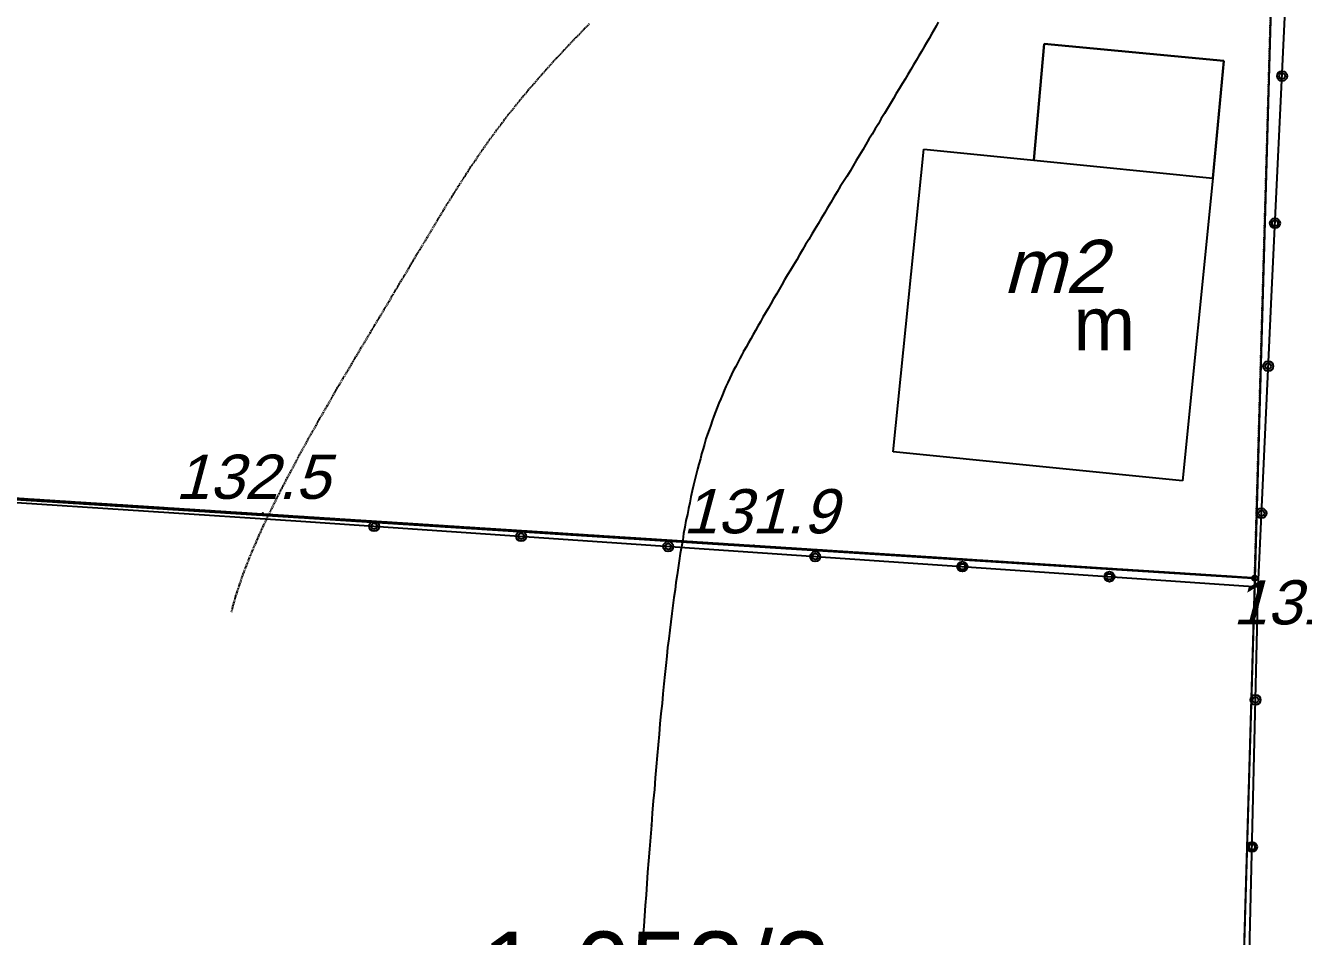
# Model space of a CAD drawing. Header units: millimetres. Extents: x -105266 to 178069, y 491 to 168574.
# Drawn here: x 20513 to 24849, y 92085 to 95175 of the extents above; entities that cross this region are included whole.
import ezdxf
from ezdxf.enums import TextEntityAlignment as Align

# ---------------------------------------------------------------- set-up
doc = ezdxf.new("R2010")
doc.units = ezdxf.units.MM
for name, pattern in [('1', [0]), ('BGT', [0]), ('BUD', [0]), ('GDE', [0]), ('GUK', [2.8, 2.1, -0.7]), ('GUZ', [1.4, 0.7, -0.7]), ('WRC', [0]), ('WRP', [4.5, 3, -1.5])]:
    doc.linetypes.add(name, pattern=pattern)
for name, color, linetype in [('DZIALKI', 7, 'GDE'), ('EBUOA_MZ_T_0', 14, 'Continuous'), ('EBUOA_T_0', 7, 'Continuous'), ('EBUPP_L_0', 7, '1'), ('EBUPP_MZ_L_1', 14, 'BUD'), ('KONTURY', 90, 'GUK'), ('NUMERY_DZIALEK', 7, 'Continuous'), ('PUNKTY', 7, 'Continuous'), ('SZOPO_L_0', 171, '1'), ('UZYTKI', 90, 'GUZ'), ('WUKOS_T_4', 34, 'Continuous'), ('WUKPS_L_8', 34, '1'), ('WWRPH_L_0', 23, 'WRC'), ('WWRPH_L_1', 23, 'WRP')]:
    doc.layers.add(name, color=color, linetype=linetype)
doc.styles.get("Standard").update_dxf_attribs({"font": 'arial.ttf'})

# ---------------------------------------------------------------- blocks, each defined once
blk = doc.blocks.new('GRO')
at = {"linetype": 'Continuous'}
blk.add_circle((0, 0), 0.09, dxfattribs=at)

msp = doc.modelspace()

# ---------------------------------------------------------------- linework, layer by layer
at = {"layer": 'DZIALKI'}
for p, q in [((24760.92, 96017.63), (24683.92, 93300.63)), ((24683.92, 93300.63), (15124.92, 93907.63)), ((19444.92, 93633.63), (24683.92, 93300.63)), ((24683.92, 93300.63), (24605.92, 90623.63))]:
    msp.add_line(p, q, dxfattribs=at)
at = {"layer": 'EBUPP_L_0', "linetype": '1'}
for p, q in [((23934.92, 94718.63), (23969.92, 95113.63)), ((23969.92, 95113.63), (24578.92, 95055.63)), ((24578.92, 95055.63), (24541.92, 94657.63)), ((23456.92, 93729.63), (23560.92, 94755.63)), ((23560.92, 94755.63), (23934.92, 94718.63)), ((24541.92, 94657.63), (24438.92, 93630.63)), ((24438.92, 93630.63), (23456.92, 93729.63))]:
    msp.add_line(p, q, dxfattribs=at)
at = {"layer": 'EBUPP_MZ_L_1', "linetype": 'BUD'}
for p, q in [((23969.92, 95113.63), (23934.92, 94718.63)), ((24578.92, 95055.63), (23969.92, 95113.63)), ((24541.92, 94657.63), (24578.92, 95055.63)), ((23456.92, 93729.63), (23560.92, 94755.63)), ((23560.92, 94755.63), (23934.92, 94718.63)), ((23934.92, 94718.63), (24541.92, 94657.63)), ((24541.92, 94657.63), (24438.92, 93630.63)), ((24438.92, 93630.63), (23456.92, 93729.63))]:
    msp.add_line(p, q, dxfattribs=at)
at = {"layer": 'KONTURY'}
for p, q in [((24760.92, 96017.63), (24683.92, 93300.63)), ((19444.92, 93633.63), (24683.92, 93300.63)), ((24683.92, 93300.63), (19721.92, 93619.63)), ((24683.92, 93300.63), (24605.92, 90623.63))]:
    msp.add_line(p, q, dxfattribs=at)
at = {"layer": 'SZOPO_L_0', "linetype": 'BGT'}
for p, q in [((24740.92, 94254.63), (24828.92, 96097.63)), ((24695.92, 93270.63), (24740.92, 94254.63)), ((15124.92, 93911.63), (21446.92, 93493.63)), ((21446.92, 93493.63), (24695.92, 93270.63)), ((24633.92, 90638.63), (24695.92, 93270.63))]:
    msp.add_line(p, q, dxfattribs=at)
for centre, radius in [((24776.92, 95003.63), 17), ((24776.92, 95003.63), 10), ((24752.92, 94504.63), 17), ((24752.92, 94504.63), 10), ((24729.92, 94019.63), 17), ((24729.92, 94019.63), 10), ((24706.92, 93520.63), 17), ((21695.92, 93476.63), 17), ((24706.92, 93520.63), 10), ((21695.92, 93476.63), 10), ((22194.92, 93442.63), 17), ((22194.92, 93442.63), 10), ((22693.92, 93407.63), 17), ((22693.92, 93407.63), 10), ((23192.92, 93373.63), 17), ((23192.92, 93373.63), 10), ((23691.92, 93339.63), 17), ((23691.92, 93339.63), 10), ((24190.92, 93305.63), 17), ((24190.92, 93305.63), 10), ((24686.92, 92887.63), 17), ((24686.92, 92887.63), 10), ((24674.92, 92388.63), 17), ((24674.92, 92388.63), 10)]:
    msp.add_circle(centre, radius, dxfattribs=at)
at = {"layer": 'UZYTKI'}
for p, q in [((24683.92, 93300.63), (24760.92, 96021.63)), ((24760.92, 96017.63), (24683.92, 93300.63)), ((19444.92, 93633.63), (24683.92, 93300.63)), ((24683.92, 93300.63), (19721.92, 93619.63)), ((24683.92, 93300.63), (24605.92, 90623.63))]:
    msp.add_line(p, q, dxfattribs=at)
at = {"layer": 'WUKPS_L_8', "linetype": '1'}
for p in [(21317.92, 93520.63), (22984.92, 93411.63), (24700.92, 93261.63)]:
    msp.add_point(p, dxfattribs=at)
at = {"layer": 'WWRPH_L_0', "linetype": 'WRC'}
for p, q in [((23609.92, 95186.63), (23602.92, 95173.63)), ((23586.92, 95145.63), (23578.92, 95131.63)), ((23594.92, 95159.63), (23586.92, 95145.63)), ((23602.92, 95173.63), (23594.92, 95159.63)), ((23561.92, 95102.63), (23552.92, 95087.63)), ((23569.92, 95116.63), (23561.92, 95102.63)), ((23578.92, 95131.63), (23569.92, 95116.63)), ((23534.92, 95056.63), (23525.92, 95041.63)), ((23543.92, 95072.63), (23534.92, 95056.63)), ((23552.92, 95087.63), (23543.92, 95072.63)), ((23506.92, 95009.63), (23497.92, 94993.63)), ((23516.92, 95025.63), (23506.92, 95009.63)), ((23525.92, 95041.63), (23516.92, 95025.63)), ((23487.92, 94977.63), (23477.92, 94960.63)), ((23497.92, 94993.63), (23487.92, 94977.63)), ((23457.92, 94927.63), (23447.92, 94910.63)), ((23467.92, 94944.63), (23457.92, 94927.63)), ((23477.92, 94960.63), (23467.92, 94944.63)), ((23437.92, 94893.63), (23427.92, 94876.63)), ((23447.92, 94910.63), (23437.92, 94893.63)), ((23406.92, 94841.63), (23395.92, 94824.63)), ((23416.92, 94859.63), (23406.92, 94841.63)), ((23427.92, 94876.63), (23416.92, 94859.63)), ((23385.92, 94806.63), (23374.92, 94789.63)), ((23395.92, 94824.63), (23385.92, 94806.63)), ((23353.92, 94753.63), (23342.92, 94735.63)), ((23364.92, 94771.63), (23353.92, 94753.63)), ((23374.92, 94789.63), (23364.92, 94771.63)), ((23331.92, 94717.63), (23320.92, 94699.63)), ((23342.92, 94735.63), (23331.92, 94717.63)), ((23299.92, 94663.63), (23288.92, 94646.63)), ((23310.92, 94681.63), (23299.92, 94663.63)), ((23320.92, 94699.63), (23310.92, 94681.63)), ((23277.92, 94628.63), (23266.92, 94610.63)), ((23288.92, 94646.63), (23277.92, 94628.63)), ((23255.92, 94592.63), (23245.92, 94574.63)), ((23266.92, 94610.63), (23255.92, 94592.63)), ((23223.92, 94538.63), (23212.92, 94520.63)), ((23234.92, 94556.63), (23223.92, 94538.63)), ((23245.92, 94574.63), (23234.92, 94556.63)), ((23202.92, 94502.63), (23191.92, 94484.63)), ((23212.92, 94520.63), (23202.92, 94502.63)), ((23170.92, 94449.63), (23159.92, 94432.63)), ((23180.92, 94467.63), (23170.92, 94449.63)), ((23191.92, 94484.63), (23180.92, 94467.63)), ((23149.92, 94414.63), (23139.92, 94397.63)), ((23159.92, 94432.63), (23149.92, 94414.63)), ((23118.92, 94362.63), (23108.92, 94345.63)), ((23129.92, 94380.63), (23118.92, 94362.63)), ((23139.92, 94397.63), (23129.92, 94380.63)), ((23098.92, 94329.63), (23088.92, 94312.63)), ((23108.92, 94345.63), (23098.92, 94329.63)), ((23069.92, 94279.63), (23060.92, 94263.63)), ((23079.92, 94295.63), (23069.92, 94279.63)), ((23088.92, 94312.63), (23079.92, 94295.63)), ((23041.92, 94231.63), (23032.92, 94215.63)), ((23050.92, 94247.63), (23041.92, 94231.63)), ((23060.92, 94263.63), (23050.92, 94247.63)), ((23014.92, 94185.63), (23006.92, 94169.63)), ((23023.92, 94200.63), (23014.92, 94185.63)), ((23032.92, 94215.63), (23023.92, 94200.63)), ((22997.92, 94155.63), (22989.92, 94140.63)), ((23006.92, 94169.63), (22997.92, 94155.63)), ((22965.92, 94098.63), (22957.92, 94084.63)), ((22973.92, 94112.63), (22965.92, 94098.63)), ((22981.92, 94126.63), (22973.92, 94112.63)), ((22989.92, 94140.63), (22981.92, 94126.63)), ((22943.92, 94058.63), (22936.92, 94045.63)), ((22950.92, 94071.63), (22943.92, 94058.63)), ((22957.92, 94084.63), (22950.92, 94071.63)), ((22922.92, 94018.63), (22915.92, 94005.63)), ((22929.92, 94031.63), (22922.92, 94018.63)), ((22936.92, 94045.63), (22929.92, 94031.63)), ((22902.92, 93978.63), (22895.92, 93964.63)), ((22908.92, 93991.63), (22902.92, 93978.63)), ((22915.92, 94005.63), (22908.92, 93991.63)), ((22883.92, 93936.63), (22877.92, 93922.63)), ((22889.92, 93950.63), (22883.92, 93936.63)), ((22895.92, 93964.63), (22889.92, 93950.63)), ((22865.92, 93894.63), (22859.92, 93879.63)), ((22871.92, 93908.63), (22865.92, 93894.63)), ((22877.92, 93922.63), (22871.92, 93908.63)), ((22848.92, 93849.63), (22842.92, 93834.63)), ((22853.92, 93864.63), (22848.92, 93849.63)), ((22859.92, 93879.63), (22853.92, 93864.63)), ((22832.92, 93803.63), (22826.92, 93788.63)), ((22837.92, 93819.63), (22832.92, 93803.63)), ((22842.92, 93834.63), (22837.92, 93819.63)), ((22816.92, 93755.63), (22811.92, 93739.63)), ((22821.92, 93772.63), (22816.92, 93755.63)), ((22826.92, 93788.63), (22821.92, 93772.63)), ((22806.92, 93722.63), (22802.92, 93705.63)), ((22811.92, 93739.63), (22806.92, 93722.63)), ((22792.92, 93670.63), (22788.92, 93652.63)), ((22797.92, 93687.63), (22792.92, 93670.63)), ((22802.92, 93705.63), (22797.92, 93687.63)), ((22783.92, 93633.63), (22779.92, 93615.63)), ((22788.92, 93652.63), (22783.92, 93633.63)), ((22774.92, 93596.63), (22770.92, 93576.63)), ((22779.92, 93615.63), (22774.92, 93596.63)), ((22762.92, 93536.63), (22758.92, 93516.63)), ((22766.92, 93556.63), (22762.92, 93536.63)), ((22770.92, 93576.63), (22766.92, 93556.63)), ((22753.92, 93495.63), (22749.92, 93473.63)), ((22758.92, 93516.63), (22753.92, 93495.63)), ((22745.92, 93451.63), (22742.92, 93429.63)), ((22749.92, 93473.63), (22745.92, 93451.63)), ((22738.92, 93406.63), (22734.92, 93383.63)), ((22742.92, 93429.63), (22738.92, 93406.63)), ((22734.92, 93383.63), (22730.92, 93359.63)), ((22727.92, 93335.63), (22723.92, 93311.63)), ((22730.92, 93359.63), (22727.92, 93335.63)), ((22719.92, 93285.63), (22716.92, 93260.63)), ((22723.92, 93311.63), (22719.92, 93285.63)), ((22712.92, 93234.63), (22709.92, 93207.63)), ((22716.92, 93260.63), (22712.92, 93234.63)), ((22709.92, 93207.63), (22705.92, 93180.63)), ((22702.92, 93152.63), (22698.92, 93123.63)), ((22705.92, 93180.63), (22702.92, 93152.63)), ((22698.92, 93123.63), (22695.92, 93094.63)), ((22691.92, 93065.63), (22688.92, 93035.63)), ((22695.92, 93094.63), (22691.92, 93065.63)), ((22688.92, 93035.63), (22685.92, 93004.63)), ((22681.92, 92973.63), (22678.92, 92941.63)), ((22685.92, 93004.63), (22681.92, 92973.63)), ((22678.92, 92941.63), (22675.92, 92908.63)), ((22675.92, 92908.63), (22672.92, 92875.63)), ((22668.92, 92841.63), (22665.92, 92806.63)), ((22672.92, 92875.63), (22668.92, 92841.63)), ((22665.92, 92806.63), (22662.92, 92771.63)), ((22662.92, 92771.63), (22659.92, 92735.63)), ((22659.92, 92735.63), (22655.92, 92698.63)), ((22655.92, 92698.63), (22652.92, 92660.63)), ((22652.92, 92660.63), (22649.92, 92622.63)), ((22646.92, 92583.63), (22642.92, 92544.63)), ((22649.92, 92622.63), (22646.92, 92583.63)), ((22642.92, 92544.63), (22639.92, 92503.63)), ((22639.92, 92503.63), (22636.92, 92462.63)), ((22636.92, 92462.63), (22633.92, 92421.63)), ((22633.92, 92421.63), (22630.92, 92380.63)), ((22630.92, 92380.63), (22626.92, 92341.63)), ((22626.92, 92341.63), (22623.92, 92302.63)), ((22623.92, 92302.63), (22620.92, 92264.63)), ((22620.92, 92264.63), (22618.92, 92226.63)), ((22615.92, 92190.63), (22612.92, 92154.63)), ((22618.92, 92226.63), (22615.92, 92190.63)), ((22612.92, 92154.63), (22610.92, 92119.63)), ((22610.92, 92119.63), (22607.92, 92084.63))]:
    msp.add_line(p, q, dxfattribs=at)
for p in [(22950.92, 94071.63), (22636.92, 92462.63)]:
    msp.add_point(p, dxfattribs=at)
at = {"layer": 'WWRPH_L_1', "linetype": 'WRP'}
for p, q in [((22389.92, 95143.63), (22372.92, 95126.63)), ((22407.92, 95162.63), (22389.92, 95143.63)), ((22425.92, 95180.63), (22407.92, 95162.63)), ((22355.92, 95108.63), (22339.92, 95091.63)), ((22372.92, 95126.63), (22355.92, 95108.63)), ((22308.92, 95058.63), (22293.92, 95041.63)), ((22324.92, 95074.63), (22308.92, 95058.63)), ((22339.92, 95091.63), (22324.92, 95074.63)), ((22265.92, 95009.63), (22251.92, 94994.63)), ((22279.92, 95025.63), (22265.92, 95009.63)), ((22293.92, 95041.63), (22279.92, 95025.63)), ((22238.92, 94978.63), (22224.92, 94963.63)), ((22251.92, 94994.63), (22238.92, 94978.63)), ((22199.92, 94933.63), (22187.92, 94918.63)), ((22212.92, 94948.63), (22199.92, 94933.63)), ((22224.92, 94963.63), (22212.92, 94948.63)), ((22163.92, 94888.63), (22151.92, 94874.63)), ((22175.92, 94903.63), (22163.92, 94888.63)), ((22187.92, 94918.63), (22175.92, 94903.63)), ((22129.92, 94844.63), (22118.92, 94830.63)), ((22140.92, 94859.63), (22129.92, 94844.63)), ((22151.92, 94874.63), (22140.92, 94859.63)), ((22096.92, 94800.63), (22085.92, 94786.63)), ((22107.92, 94815.63), (22096.92, 94800.63)), ((22118.92, 94830.63), (22107.92, 94815.63)), ((22064.92, 94756.63), (22054.92, 94741.63)), ((22075.92, 94771.63), (22064.92, 94756.63)), ((22085.92, 94786.63), (22075.92, 94771.63)), ((22034.92, 94711.63), (22023.92, 94696.63)), ((22044.92, 94726.63), (22034.92, 94711.63)), ((22054.92, 94741.63), (22044.92, 94726.63)), ((22003.92, 94664.63), (21993.92, 94649.63)), ((22013.92, 94680.63), (22003.92, 94664.63)), ((22023.92, 94696.63), (22013.92, 94680.63)), ((21982.92, 94632.63), (21972.92, 94616.63)), ((21993.92, 94649.63), (21982.92, 94632.63)), ((21951.92, 94582.63), (21940.92, 94565.63)), ((21962.92, 94599.63), (21951.92, 94582.63)), ((21972.92, 94616.63), (21962.92, 94599.63)), ((21930.92, 94548.63), (21919.92, 94530.63)), ((21940.92, 94565.63), (21930.92, 94548.63)), ((21897.92, 94493.63), (21885.92, 94474.63)), ((21908.92, 94512.63), (21897.92, 94493.63)), ((21919.92, 94530.63), (21908.92, 94512.63)), ((21874.92, 94455.63), (21862.92, 94435.63)), ((21885.92, 94474.63), (21874.92, 94455.63)), ((21850.92, 94415.63), (21837.92, 94394.63)), ((21862.92, 94435.63), (21850.92, 94415.63)), ((21825.92, 94373.63), (21812.92, 94351.63)), ((21837.92, 94394.63), (21825.92, 94373.63)), ((21799.92, 94329.63), (21785.92, 94307.63)), ((21812.92, 94351.63), (21799.92, 94329.63)), ((21772.92, 94284.63), (21757.92, 94260.63)), ((21785.92, 94307.63), (21772.92, 94284.63)), ((21743.92, 94235.63), (21728.92, 94211.63)), ((21757.92, 94260.63), (21743.92, 94235.63)), ((21713.92, 94185.63), (21697.92, 94159.63)), ((21728.92, 94211.63), (21713.92, 94185.63)), ((21697.92, 94159.63), (21681.92, 94132.63)), ((21665.92, 94105.63), (21649.92, 94079.63)), ((21681.92, 94132.63), (21665.92, 94105.63)), ((21649.92, 94079.63), (21634.92, 94053.63)), ((21618.92, 94027.63), (21604.92, 94002.63)), ((21634.92, 94053.63), (21618.92, 94027.63)), ((21589.92, 93978.63), (21575.92, 93954.63)), ((21604.92, 94002.63), (21589.92, 93978.63)), ((21561.92, 93930.63), (21548.92, 93907.63)), ((21575.92, 93954.63), (21561.92, 93930.63)), ((21535.92, 93884.63), (21522.92, 93862.63)), ((21548.92, 93907.63), (21535.92, 93884.63)), ((21509.92, 93840.63), (21497.92, 93818.63)), ((21522.92, 93862.63), (21509.92, 93840.63)), ((21485.92, 93797.63), (21473.92, 93776.63)), ((21497.92, 93818.63), (21485.92, 93797.63)), ((21462.92, 93756.63), (21451.92, 93736.63)), ((21473.92, 93776.63), (21462.92, 93756.63)), ((21440.92, 93716.63), (21430.92, 93697.63)), ((21451.92, 93736.63), (21440.92, 93716.63)), ((21420.92, 93678.63), (21410.92, 93659.63)), ((21430.92, 93697.63), (21420.92, 93678.63)), ((21391.92, 93623.63), (21382.92, 93606.63)), ((21400.92, 93641.63), (21391.92, 93623.63)), ((21410.92, 93659.63), (21400.92, 93641.63)), ((21373.92, 93588.63), (21364.92, 93571.63)), ((21382.92, 93606.63), (21373.92, 93588.63)), ((21348.92, 93538.63), (21340.92, 93522.63)), ((21356.92, 93555.63), (21348.92, 93538.63)), ((21364.92, 93571.63), (21356.92, 93555.63)), ((21325.92, 93491.63), (21318.92, 93476.63)), ((21332.92, 93507.63), (21325.92, 93491.63)), ((21340.92, 93522.63), (21332.92, 93507.63)), ((21311.92, 93461.63), (21304.92, 93446.63)), ((21318.92, 93476.63), (21311.92, 93461.63)), ((21286.92, 93404.63), (21280.92, 93390.63)), ((21292.92, 93418.63), (21286.92, 93404.63)), ((21298.92, 93432.63), (21292.92, 93418.63)), ((21304.92, 93446.63), (21298.92, 93432.63)), ((21269.92, 93363.63), (21264.92, 93350.63)), ((21274.92, 93377.63), (21269.92, 93363.63)), ((21280.92, 93390.63), (21274.92, 93377.63)), ((21254.92, 93325.63), (21249.92, 93312.63)), ((21259.92, 93337.63), (21254.92, 93325.63)), ((21264.92, 93350.63), (21259.92, 93337.63)), ((21237.92, 93276.63), (21233.92, 93264.63)), ((21241.92, 93288.63), (21237.92, 93276.63)), ((21245.92, 93300.63), (21241.92, 93288.63)), ((21249.92, 93312.63), (21245.92, 93300.63)), ((21225.92, 93241.63), (21222.92, 93229.63)), ((21229.92, 93252.63), (21225.92, 93241.63)), ((21233.92, 93264.63), (21229.92, 93252.63)), ((21213.92, 93196.63), (21210.92, 93185.63)), ((21215.92, 93207.63), (21213.92, 93196.63)), ((21219.92, 93218.63), (21215.92, 93207.63)), ((21222.92, 93229.63), (21219.92, 93218.63))]:
    msp.add_line(p, q, dxfattribs=at)
msp.add_point((21681.92, 94132.63), dxfattribs=at)

# ---------------------------------------------------------------- block references
at = {"layer": 'PUNKTY', "xscale": 100, "yscale": 100, "zscale": 100}
msp.add_blockref('GRO', (24683.92, 93300.63), dxfattribs=at)

# ---------------------------------------------------------------- texts
at = {"layer": 'EBUOA_MZ_T_0', "oblique": 15}
msp.add_text('m2', height=180, dxfattribs=at).set_placement((24004.92, 94359.63), align=Align.MIDDLE)
at = {"layer": 'EBUOA_T_0'}
msp.add_text('m', height=180, dxfattribs=at).set_placement((24068.92, 94253.63), align=Align.TOP_LEFT)
at = {"layer": 'NUMERY_DZIALEK'}
msp.add_text('1-653/2', height=250, dxfattribs=at).set_placement((22059.92, 92101.63), align=Align.TOP_LEFT)
at = {"layer": 'WUKOS_T_4', "oblique": 15}
for s, p in [('132.5', (21282.92, 93644.63)), ('131.9', (23005.92, 93527.63)), ('131.8', (24871.92, 93218.63))]:
    msp.add_text(s, height=150, dxfattribs=at).set_placement(p, align=Align.MIDDLE)

doc.saveas('drawing.dxf')
